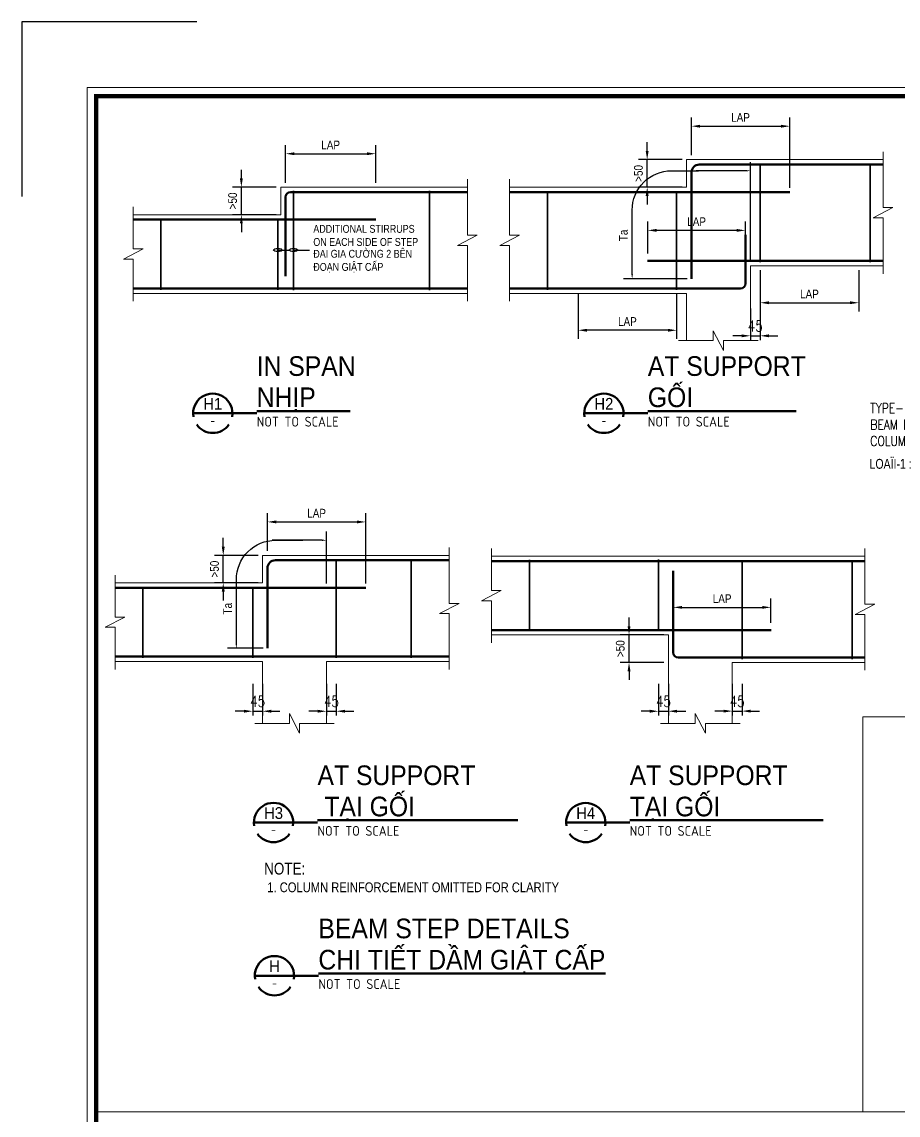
# Model space of a CAD drawing. Header units: millimetres. Extents: x -88960 to 836140, y 175458 to 320791.
# Drawn here: x 247440 to 267518, y 209812 to 234858 of the extents above; entities that cross this region are included whole.
import ezdxf
from ezdxf.enums import TextEntityAlignment as Align

# ---------------------------------------------------------------- set-up
doc = ezdxf.new("R2010")
doc.units = ezdxf.units.MM
doc.header["$LTSCALE"] = 1000
doc.layers.get('0').update_dxf_attribs({"linetype": 'CONTINUOUS'})
doc.layers.get('DEFPOINTS').update_dxf_attribs({"linetype": 'CONTINUOUS'})
for name, color, linetype, lineweight in [('Ap0102_dim', 145, 'CONTINUOUS', 25), ('Ap0104_leader', 145, 'CONTINUOUS', 25), ('Ap0202_T', 141, 'CONTINUOUS', 25), ('Ap0205_T', 253, 'CONTINUOUS', 50), ('Ap0310_PSS', 130, 'CONTINUOUS', 18), ('Ap0313_FL', 145, 'CONTINUOUS', 13), ('Ap0314_Kh', 253, 'CONTINUOUS', 15), ('Ap0401_Reinf', 1, 'CONTINUOUS', 50), ('Ap0402_Reinf.S', 6, 'CONTINUOUS', 35)]:
    doc.layers.add(name, color=color, linetype=linetype, lineweight=lineweight)
doc.styles.add('ARC8', font='simplex', dxfattribs={"width": 0.8})
doc.styles.add('romans', font='romans.shx', dxfattribs={"width": 0.8})
doc.styles.add('S-TEXT18', font='ISOCP.shx')
doc.styles.add('S-TEXT25', font='VN_VNI.shx', dxfattribs={"width": 0.85})
doc.styles.add('S-TEXT35', font='VHELVEN_0.TTF', dxfattribs={"width": 0.9})
doc.styles.add('S-TEXT50', font='VHELVEN_0.TTF', dxfattribs={"width": 0.9})
doc.styles.add('Text Chuan', font='1.shx', dxfattribs={"width": 0.8})
doc.dimstyles.new('SDIM_100_STD', dxfattribs={"dimscale": 100, "dimtxt": 2, "dimasz": 2, "dimexe": 2, "dimexo": 1, "dimgap": 1, "dimtad": 1, "dimdec": 0, "dimtxsty": 'S-TEXT25', "dimcen": 2.5, "dimdle": 2, "dimclrd": 256, "dimclre": 256, "dimclrt": 7, "dimadec": 0, "dimazin": 0, "dimtfac": 1, "dimtdec": 0, "dimtix": 1, "dimtmove": 0, "dimatfit": 3, "dimfxl": 1, "dimarcsym": 0})
doc.dimstyles.new('TL 20', dxfattribs={"dimscale": 0, "dimtxt": 250, "dimasz": 200, "dimexe": 100, "dimexo": 200, "dimgap": 100, "dimtad": 1, "dimdec": 1, "dimlfac": 0.2, "dimdsep": 46, "dimtxsty": 'romans', "dimcen": 200, "dimdle": 100, "dimclrd": 256, "dimclre": 256, "dimclrt": 1, "dimaunit": 1, "dimadec": 0, "dimazin": 0, "dimtfac": 1, "dimtdec": 1, "dimtix": 1, "dimtmove": 2, "dimatfit": 3, "dimldrblk": 'OPEN30', "dimfxl": 1, "dimtolj": 1, "dimtzin": 0, "dimarcsym": 0})

# ---------------------------------------------------------------- blocks, each defined once
blk = doc.blocks.new('*D346')
at = {"layer": 'Ap0102_dim', "lineweight": -2, "transparency": 16777216}
for p, q in [((253068, 222736), (253068, 223602)), ((255320, 221993), (255320, 223602)), ((253268, 223402), (255120, 223402))]:
    blk.add_line(p, q, dxfattribs=at)
at = {"layer": 'Ap0102_dim', "transparency": 16777216}
for points in [[(253268, 223435), (253268, 223369), (253068, 223402)], [(255120, 223435), (255120, 223369), (255320, 223402)]]:
    blk.add_solid(points, dxfattribs=at)
at = {"layer": 'DEFPOINTS', "color": 0, "transparency": 16777216}
for p in [(255320, 223402), (253068, 222636), (255320, 221893)]:
    blk.add_point(p, dxfattribs=at)
at = {"layer": 'Ap0102_dim', "color": 7, "transparency": 16777216, "insert": (254194, 223602), "char_height": 200, "attachment_point": 5, "style": 'S-TEXT25'}
blk.add_mtext('LAP', dxfattribs=at)
blk = doc.blocks.new('*D347')
at = {"layer": 'Ap0102_dim', "lineweight": -2, "transparency": 16777216}
for p, q in [((253483, 231171), (253483, 232037)), ((255548, 231171), (255548, 232037)), ((253683, 231837), (255348, 231837))]:
    blk.add_line(p, q, dxfattribs=at)
at = {"layer": 'Ap0102_dim', "transparency": 16777216}
for points in [[(253683, 231870), (253683, 231804), (253483, 231837)], [(255348, 231870), (255348, 231804), (255548, 231837)]]:
    blk.add_solid(points, dxfattribs=at)
at = {"layer": 'DEFPOINTS', "color": 0, "transparency": 16777216}
for p in [(255548, 231837), (253483, 231071), (255548, 231071)]:
    blk.add_point(p, dxfattribs=at)
at = {"layer": 'Ap0102_dim', "color": 7, "transparency": 16777216, "insert": (254516, 232037), "char_height": 200, "attachment_point": 5, "style": 'S-TEXT25'}
blk.add_mtext('LAP', dxfattribs=at)
blk = doc.blocks.new('*D348')
at = {"layer": 'Ap0102_dim', "lineweight": -2, "transparency": 16777216}
for p, q in [((260188, 228623), (260188, 227593)), ((262443, 228623), (262443, 227593)), ((262243, 227793), (260388, 227793))]:
    blk.add_line(p, q, dxfattribs=at)
at = {"layer": 'Ap0102_dim', "transparency": 16777216}
for points in [[(260388, 227826), (260388, 227759), (260188, 227793)], [(262243, 227826), (262243, 227759), (262443, 227793)]]:
    blk.add_solid(points, dxfattribs=at)
at = {"layer": 'DEFPOINTS', "color": 0, "transparency": 16777216}
for p in [(260188, 228723), (262443, 228723), (260188, 227793)]:
    blk.add_point(p, dxfattribs=at)
at = {"layer": 'Ap0102_dim', "color": 7, "transparency": 16777216, "insert": (261315, 227993), "char_height": 200, "attachment_point": 5, "style": 'S-TEXT25'}
blk.add_mtext('LAP', dxfattribs=at)
blk = doc.blocks.new('*D349')
at = {"layer": 'Ap0102_dim', "lineweight": -2, "transparency": 16777216}
for p, q in [((261782, 229548), (261782, 230281)), ((264020, 229589), (264020, 230281)), ((263820, 230081), (261982, 230081))]:
    blk.add_line(p, q, dxfattribs=at)
at = {"layer": 'Ap0102_dim', "transparency": 16777216}
for points in [[(261982, 230114), (261982, 230048), (261782, 230081)], [(263820, 230114), (263820, 230048), (264020, 230081)]]:
    blk.add_solid(points, dxfattribs=at)
at = {"layer": 'DEFPOINTS', "color": 0, "transparency": 16777216}
for p in [(261782, 230081), (261782, 229448), (264020, 229489)]:
    blk.add_point(p, dxfattribs=at)
at = {"layer": 'Ap0102_dim', "color": 7, "transparency": 16777216, "insert": (262901, 230281), "char_height": 200, "attachment_point": 5, "style": 'S-TEXT25'}
blk.add_mtext('LAP', dxfattribs=at)
blk = doc.blocks.new('*D350')
at = {"layer": 'Ap0102_dim', "lineweight": -2, "transparency": 16777216}
for p, q in [((262781, 231802), (262781, 232668)), ((262981, 232468), (264833, 232468)), ((265033, 231058), (265033, 232668))]:
    blk.add_line(p, q, dxfattribs=at)
at = {"layer": 'Ap0102_dim', "transparency": 16777216}
for points in [[(262981, 232501), (262981, 232434), (262781, 232468)], [(264833, 232501), (264833, 232434), (265033, 232468)]]:
    blk.add_solid(points, dxfattribs=at)
at = {"layer": 'DEFPOINTS', "color": 0, "transparency": 16777216}
for p in [(265033, 232468), (262781, 231702), (265033, 230958)]:
    blk.add_point(p, dxfattribs=at)
at = {"layer": 'Ap0102_dim', "color": 7, "transparency": 16777216, "insert": (263907, 232668), "char_height": 200, "attachment_point": 5, "style": 'S-TEXT25'}
blk.add_mtext('LAP', dxfattribs=at)
blk = doc.blocks.new('*D351')
at = {"layer": 'Ap0102_dim', "lineweight": -2, "transparency": 16777216}
for p, q in [((262368, 221092), (262368, 221645)), ((262568, 221445), (264403, 221445)), ((264603, 221092), (264603, 221645))]:
    blk.add_line(p, q, dxfattribs=at)
at = {"layer": 'Ap0102_dim', "transparency": 16777216}
for points in [[(262568, 221478), (262568, 221412), (262368, 221445)], [(264403, 221478), (264403, 221412), (264603, 221445)]]:
    blk.add_solid(points, dxfattribs=at)
at = {"layer": 'DEFPOINTS', "color": 0, "transparency": 16777216}
for p in [(264603, 221445), (262368, 220992), (264603, 220992)]:
    blk.add_point(p, dxfattribs=at)
at = {"layer": 'Ap0102_dim', "color": 7, "transparency": 16777216, "insert": (263485, 221645), "char_height": 200, "attachment_point": 5, "style": 'S-TEXT25'}
blk.add_mtext('LAP', dxfattribs=at)
blk = doc.blocks.new('*D352')
at = {"layer": 'Ap0102_dim', "lineweight": -2, "transparency": 16777216}
for p, q in [((264358, 229169), (264358, 228223)), ((266614, 229169), (266614, 228223)), ((264558, 228423), (266414, 228423))]:
    blk.add_line(p, q, dxfattribs=at)
at = {"layer": 'Ap0102_dim', "transparency": 16777216}
for points in [[(264558, 228457), (264558, 228390), (264358, 228423)], [(266414, 228457), (266414, 228390), (266614, 228423)]]:
    blk.add_solid(points, dxfattribs=at)
at = {"layer": 'DEFPOINTS', "color": 0, "transparency": 16777216}
for p in [(264358, 229269), (266614, 229269), (266614, 228423)]:
    blk.add_point(p, dxfattribs=at)
at = {"layer": 'Ap0102_dim', "color": 7, "transparency": 16777216, "insert": (265486, 228623), "char_height": 200, "attachment_point": 5, "style": 'S-TEXT25'}
blk.add_mtext('LAP', dxfattribs=at)
blk = doc.blocks.new('*D353')
at = {"layer": 'Ap0102_dim', "lineweight": -2, "transparency": 16777216}
for p, q in [((252470, 231271), (252470, 231471)), ((253271, 231071), (252270, 231071)), ((252470, 230440), (252470, 231071)), ((253271, 230440), (252270, 230440)), ((252470, 230240), (252470, 230040))]:
    blk.add_line(p, q, dxfattribs=at)
at = {"layer": 'Ap0102_dim', "transparency": 16777216}
for points in [[(252437, 231271), (252503, 231271), (252470, 231071)], [(252437, 230240), (252503, 230240), (252470, 230440)]]:
    blk.add_solid(points, dxfattribs=at)
at = {"layer": 'DEFPOINTS', "color": 0, "transparency": 16777216}
for p in [(252470, 231071), (253371, 231071, -450), (253371, 230440, -450)]:
    blk.add_point(p, dxfattribs=at)
at = {"layer": 'Ap0102_dim', "color": 7, "transparency": 16777216, "insert": (252270, 230756), "char_height": 200, "attachment_point": 5, "rotation": 90, "style": 'S-TEXT25'}
blk.add_mtext('>50', dxfattribs=at)
blk = doc.blocks.new('*D354')
at = {"layer": 'Ap0102_dim', "lineweight": -2, "transparency": 16777216}
for p, q in [((252055, 222836), (252055, 223036)), ((252855, 222636), (251855, 222636)), ((252055, 222005), (252055, 222636)), ((252855, 222005), (251855, 222005)), ((252055, 221805), (252055, 221605))]:
    blk.add_line(p, q, dxfattribs=at)
at = {"layer": 'Ap0102_dim', "transparency": 16777216}
for points in [[(252021, 222836), (252088, 222836), (252055, 222636)], [(252021, 221805), (252088, 221805), (252055, 222005)]]:
    blk.add_solid(points, dxfattribs=at)
at = {"layer": 'DEFPOINTS', "color": 0, "transparency": 16777216}
for p in [(252055, 222636), (252955, 222636, -450), (252955, 222005, -450)]:
    blk.add_point(p, dxfattribs=at)
at = {"layer": 'Ap0102_dim', "color": 7, "transparency": 16777216, "insert": (251855, 222321), "char_height": 200, "attachment_point": 5, "rotation": 90, "style": 'S-TEXT25'}
blk.add_mtext('>50', dxfattribs=at)
blk = doc.blocks.new('*D355')
at = {"layer": 'Ap0102_dim', "lineweight": -2, "transparency": 16777216}
for p, q in [((261352, 221013), (261352, 221213)), ((262153, 220813), (261152, 220813)), ((261352, 220183), (261352, 220813)), ((262153, 220183), (261152, 220183)), ((261352, 219983), (261352, 219783))]:
    blk.add_line(p, q, dxfattribs=at)
at = {"layer": 'Ap0102_dim', "transparency": 16777216}
for points in [[(261319, 221013), (261386, 221013), (261352, 220813)], [(261319, 219983), (261386, 219983), (261352, 220183)]]:
    blk.add_solid(points, dxfattribs=at)
at = {"layer": 'DEFPOINTS', "color": 0, "transparency": 16777216}
for p in [(261352, 220813), (262253, 220813, -450), (262253, 220183, -450)]:
    blk.add_point(p, dxfattribs=at)
at = {"layer": 'Ap0102_dim', "color": 7, "transparency": 16777216, "insert": (261152, 220498), "char_height": 200, "attachment_point": 5, "rotation": 90, "style": 'S-TEXT25'}
blk.add_mtext('>50', dxfattribs=at)
blk = doc.blocks.new('S033')
at = {"color": 0}
blk.add_ellipse((0, 0), major_axis=(-1, 0), ratio=0.375, dxfattribs=at)
blk = doc.blocks.new('*D317')
at = {"layer": 'Ap0102_dim', "lineweight": -2, "transparency": 16777216}
for p, q in [((252355, 220607), (252355, 221637)), ((252968, 220507), (252155, 220507))]:
    blk.add_line(p, q, dxfattribs=at)
at = {"layer": 'Ap0102_dim', "transparency": 16777216}
blk.add_solid([(252338, 220607), (252372, 220607), (252355, 220507)], dxfattribs=at)
at = {"layer": 'DEFPOINTS', "color": 0, "transparency": 16777216}
for p in [(252355, 222323), (252355, 222323), (253068, 220507)]:
    blk.add_point(p, dxfattribs=at)
at = {"layer": 'Ap0102_dim', "color": 7, "transparency": 16777216, "insert": (252155, 221415), "char_height": 200, "attachment_point": 5, "rotation": 90, "style": 'S-TEXT25'}
blk.add_mtext('Ta', dxfattribs=at)
blk = doc.blocks.new('*D318')
at = {"layer": 'Ap0102_dim', "lineweight": -2, "transparency": 16777216}
for p, q in [((254419, 221993), (254419, 223182)), ((254319, 222982), (253176, 222982))]:
    blk.add_line(p, q, dxfattribs=at)
at = {"layer": 'Ap0102_dim', "transparency": 16777216}
blk.add_solid([(254319, 222999), (254319, 222966), (254419, 222982)], dxfattribs=at)
at = {"layer": 'DEFPOINTS', "color": 0, "transparency": 16777216}
for p in [(253476, 222982), (253476, 222982), (254419, 221893, 450)]:
    blk.add_point(p, dxfattribs=at)
blk = doc.blocks.new('*D319')
at = {"layer": 'Ap0102_dim', "lineweight": -2, "transparency": 16777216}
for p, q in [((261424, 229072), (261424, 230187)), ((262681, 228972), (261224, 228972))]:
    blk.add_line(p, q, dxfattribs=at)
at = {"layer": 'Ap0102_dim', "transparency": 16777216}
blk.add_solid([(261407, 229072), (261441, 229072), (261424, 228972)], dxfattribs=at)
at = {"layer": 'DEFPOINTS', "color": 0, "transparency": 16777216}
for p in [(261424, 230958), (261424, 230958), (262781, 228972)]:
    blk.add_point(p, dxfattribs=at)
at = {"layer": 'Ap0102_dim', "color": 7, "transparency": 16777216, "insert": (261224, 229965), "char_height": 200, "attachment_point": 5, "rotation": 90, "style": 'S-TEXT25'}
blk.add_mtext('Ta', dxfattribs=at)
blk = doc.blocks.new('*D320')
at = {"layer": 'Ap0102_dim', "lineweight": -2, "transparency": 16777216}
for p, q in [((264032, 231447), (262889, 231447)), ((264132, 229369), (264132, 231647))]:
    blk.add_line(p, q, dxfattribs=at)
at = {"layer": 'Ap0102_dim', "transparency": 16777216}
blk.add_solid([(264032, 231464), (264032, 231430), (264132, 231447)], dxfattribs=at)
at = {"layer": 'DEFPOINTS', "color": 0, "transparency": 16777216}
for p in [(263189, 231447), (263189, 231447), (264132, 229269, 450)]:
    blk.add_point(p, dxfattribs=at)
blk = doc.blocks.new('*U40')
at = {"color": 0}
blk.add_line((-5, 0), (11.18, 0), dxfattribs=at)
for start_param, end_param in [(6.107277, 9.600681), (10.037379, 11.953764)]:
    blk.add_ellipse((0, 0), major_axis=(5, 0), ratio=1, start_param=start_param, end_param=end_param, dxfattribs=at)
at = {"layer": 'Ap0202_T', "style": 'S-TEXT35', "width": 0.9}
blk.add_attdef('TAG_AN', text='', height=3, dxfattribs=at).set_placement((0, 0), align=Align.BOTTOM_CENTER)
at = {"layer": 'Ap0202_T', "style": 'S-TEXT18'}
blk.add_attdef('C/REF', text='', height=2, dxfattribs=at).set_placement((0, -0.88), align=Align.TOP_CENTER)
blk.add_attdef('SSCALE', text='', height=2.5, dxfattribs=at).set_placement((11.18, -0.88), align=Align.TOP_LEFT)
at = {"layer": 'Ap0205_T', "style": 'S-TEXT50', "width": 0.9}
for tag, p in [('TITLE_ABOVE', (11.18, 9.51)), ('TITLE_BELOW', (11.18, 1.57))]:
    blk.add_attdef(tag, p, '', height=5, dxfattribs=at)
blk = doc.blocks.new('*D321')
at = {"layer": 'Ap0102_dim', "lineweight": -2, "transparency": 16777216}
for p, q in [((261768, 231902), (261768, 232102)), ((262569, 231702), (261568, 231702)), ((261768, 231071), (261768, 231702)), ((262569, 231071), (261568, 231071)), ((261768, 230871), (261768, 230671))]:
    blk.add_line(p, q, dxfattribs=at)
at = {"layer": 'Ap0102_dim', "transparency": 16777216}
for points in [[(261734, 231902), (261801, 231902), (261768, 231702)], [(261734, 230871), (261801, 230871), (261768, 231071)]]:
    blk.add_solid(points, dxfattribs=at)
at = {"layer": 'DEFPOINTS', "color": 0, "transparency": 16777216}
for p in [(261768, 231702), (262669, 231702, -450), (262669, 231071, -450)]:
    blk.add_point(p, dxfattribs=at)
at = {"layer": 'Ap0102_dim', "color": 7, "transparency": 16777216, "insert": (261568, 231386), "char_height": 200, "attachment_point": 5, "rotation": 90, "style": 'S-TEXT25'}
blk.add_mtext('>50', dxfattribs=at)
blk = doc.blocks.new('*D324')
at = {"layer": 'Ap0102_dim', "lineweight": -2, "transparency": 16777216}
for p, q in [((264132, 228291), (264132, 227566)), ((264358, 228291), (264358, 227566)), ((263932, 227666), (263732, 227666)), ((264132, 227666), (264358, 227666)), ((264558, 227666), (264758, 227666))]:
    blk.add_line(p, q, dxfattribs=at)
at = {"layer": 'Ap0102_dim', "transparency": 16777216}
for points in [[(263932, 227699), (263932, 227632), (264132, 227666)], [(264558, 227699), (264558, 227632), (264358, 227666)]]:
    blk.add_solid(points, dxfattribs=at)
at = {"layer": 'DEFPOINTS', "color": 0, "transparency": 16777216}
for p in [(264132, 228491), (264358, 228491), (264358, 227666)]:
    blk.add_point(p, dxfattribs=at)
at = {"layer": 'Ap0102_dim', "color": 1, "transparency": 16777216, "insert": (264245, 227891), "char_height": 250, "attachment_point": 5, "style": 'romans'}
blk.add_mtext('\\A1;45', dxfattribs=at)
blk = doc.blocks.new('_Open30')
at = {"color": 0, "linetype": 'ByBlock', "lineweight": -2}
for p, q in [((-1, 0.27), (0, 0)), ((0, 0), (-1, -0.27)), ((0, 0), (-1, 0))]:
    blk.add_line(p, q, dxfattribs=at)
blk = doc.blocks.new('*D326')
at = {"layer": 'Ap0102_dim', "lineweight": -2, "transparency": 16777216}
for p, q in [((254419, 219691), (254419, 218965)), ((254645, 219691), (254645, 218965)), ((254219, 219065), (254019, 219065)), ((254419, 219065), (254645, 219065)), ((254845, 219065), (255045, 219065))]:
    blk.add_line(p, q, dxfattribs=at)
at = {"layer": 'Ap0102_dim', "transparency": 16777216}
for points in [[(254219, 219099), (254219, 219032), (254419, 219065)], [(254845, 219099), (254845, 219032), (254645, 219065)]]:
    blk.add_solid(points, dxfattribs=at)
at = {"layer": 'DEFPOINTS', "color": 0, "transparency": 16777216}
for p in [(254419, 219891), (254645, 219891), (254645, 219065)]:
    blk.add_point(p, dxfattribs=at)
at = {"layer": 'Ap0102_dim', "color": 1, "transparency": 16777216, "insert": (254532, 219290), "char_height": 250, "attachment_point": 5, "style": 'romans'}
blk.add_mtext('\\A1;45', dxfattribs=at)
blk = doc.blocks.new('*D327')
at = {"layer": 'Ap0102_dim', "lineweight": -2, "transparency": 16777216}
for p, q in [((263717, 219693), (263717, 218968)), ((263942, 219693), (263942, 218968)), ((263517, 219068), (263317, 219068)), ((263717, 219068), (263942, 219068)), ((264142, 219068), (264342, 219068))]:
    blk.add_line(p, q, dxfattribs=at)
at = {"layer": 'Ap0102_dim', "transparency": 16777216}
for points in [[(263517, 219101), (263517, 219034), (263717, 219068)], [(264142, 219101), (264142, 219034), (263942, 219068)]]:
    blk.add_solid(points, dxfattribs=at)
at = {"layer": 'DEFPOINTS', "color": 0, "transparency": 16777216}
for p in [(263717, 219893), (263942, 219893), (263942, 219068)]:
    blk.add_point(p, dxfattribs=at)
at = {"layer": 'Ap0102_dim', "color": 1, "transparency": 16777216, "insert": (263830, 219293), "char_height": 250, "attachment_point": 5, "style": 'romans'}
blk.add_mtext('\\A1;45', dxfattribs=at)
blk = doc.blocks.new('*D328')
at = {"layer": 'Ap0102_dim', "lineweight": -2, "transparency": 16777216}
for p, q in [((252730, 219691), (252730, 218965)), ((252955, 219691), (252955, 218965)), ((252530, 219065), (252330, 219065)), ((252730, 219065), (252955, 219065)), ((253155, 219065), (253355, 219065))]:
    blk.add_line(p, q, dxfattribs=at)
at = {"layer": 'Ap0102_dim', "transparency": 16777216}
for points in [[(252530, 219099), (252530, 219032), (252730, 219065)], [(253155, 219099), (253155, 219032), (252955, 219065)]]:
    blk.add_solid(points, dxfattribs=at)
at = {"layer": 'DEFPOINTS', "color": 0, "transparency": 16777216}
for p in [(252730, 219891), (252955, 219891), (252955, 219065)]:
    blk.add_point(p, dxfattribs=at)
at = {"layer": 'Ap0102_dim', "color": 1, "transparency": 16777216, "insert": (252843, 219290), "char_height": 250, "attachment_point": 5, "style": 'romans'}
blk.add_mtext('\\A1;45', dxfattribs=at)
blk = doc.blocks.new('*D329')
at = {"layer": 'Ap0102_dim', "lineweight": -2, "transparency": 16777216}
for p, q in [((262028, 219691), (262028, 218965)), ((262253, 219691), (262253, 218965)), ((261828, 219065), (261628, 219065)), ((262028, 219065), (262253, 219065)), ((262453, 219065), (262653, 219065))]:
    blk.add_line(p, q, dxfattribs=at)
at = {"layer": 'Ap0102_dim', "transparency": 16777216}
for points in [[(261828, 219099), (261828, 219032), (262028, 219065)], [(262453, 219099), (262453, 219032), (262253, 219065)]]:
    blk.add_solid(points, dxfattribs=at)
at = {"layer": 'DEFPOINTS', "color": 0, "transparency": 16777216}
for p in [(262028, 219891), (262253, 219891), (262253, 219065)]:
    blk.add_point(p, dxfattribs=at)
at = {"layer": 'Ap0102_dim', "color": 1, "transparency": 16777216, "insert": (262141, 219290), "char_height": 250, "attachment_point": 5, "style": 'romans'}
blk.add_mtext('\\A1;45', dxfattribs=at)
blk = doc.blocks.new('LLLLLL')
at = {"layer": 'Ap0202_T', "style": 'Text Chuan', "width": 0.8}
for s, p in [('LOAÏI-1 :', (-18, -1664, 500)), ('Ta ÑAÏT ÑUÛ CHIEÀU DAØI NEO TRONG', (1605, -1664, 500)), ('PHAÏM VI CHIEÀU CAO DAÀM,', (1605, -2172, 500)), ('CAÏNH COÄT', (1605, -2667, 500))]:
    blk.add_text(s, height=250, dxfattribs=at).set_placement(p)
at = {"layer": 'Ap0202_T', "insert": (0, 0), "char_height": 250, "width": 5828.57, "attachment_point": 1, "style": 'ARC8'}
blk.add_mtext('TYPE-1 : Ta TO BE ACHEIVED WITHIN BEAM DEPTH WITH L-BAR (EDGE COLUMN)', dxfattribs=at)
blk = doc.blocks.new('CHG_XX_Khung ten')
blk.add_lwpolyline([(15, 579), (826, 579), (826, 15), (15, 15)], close=True)
at = {"color": 4, "linetype": 'Continuous', "const_width": 1}
blk.add_lwpolyline([(17, 577), (824, 577), (824, 17), (17, 17)], close=True, dxfattribs=at)
at = {"layer": 'DEFPOINTS', "color": 1, "ltscale": 2}
blk.add_lwpolyline([(40.06, 594), (0, 594), (0, 554)], dxfattribs=at)

msp = doc.modelspace()

# ---------------------------------------------------------------- linework, layer by layer
at = {"layer": 'Ap0104_leader'}
for points in [[(261423.96369, 230027.62553), (261423.96369, 230546.12615, -0.4142135624), (262324.86369, 231447.02615), (262944.97515, 231447.02615)], [(252354.92248, 221562.84304), (252354.92248, 222081.34366, -0.4142135624), (253255.82248, 222982.24366), (253875.93394, 222982.24366)]]:
    msp.add_lwpolyline(points, format="xyb", dxfattribs=at)
at = {"layer": 'Ap0310_PSS'}
for p, q in [((262668.51901, 231701.52267), (262668.51901, 231070.89267)), ((262668.51901, 231701.52267), (267173.01901, 231701.52267)), ((253370.74613, 231070.89267, -450.44931), (257650.02113, 231070.89267, -450.44931)), ((253370.74613, 231070.89267, -450.44931), (253370.74613, 230440.26267, -450.44931)), ((258614.46901, 231070.89267), (262668.51901, 231070.89267)), ((249992.37113, 230440.26267, -450.44931), (253370.74613, 230440.26267, -450.44931)), ((264132.48151, 229269.09267), (267173.01901, 229269.09267)), ((264132.48151, 229269.09267), (264132.48151, 227555.90503)), ((249992.37113, 228638.46267, -450.44931), (257650.02113, 228638.46267, -450.44931)), ((258614.46901, 228638.46267), (262668.51901, 228638.46267)), ((262668.51901, 228638.46267), (262668.51901, 227555.90503)), ((252955.43123, 222636.02494), (257234.70623, 222636.02494)), ((252955.43123, 222636.02494), (252955.43123, 222005.39494)), ((266757.70411, 222615.16345), (258199.15411, 222615.16345)), ((249577.05623, 222005.39494, -450.44931), (252955.43123, 222005.39494)), ((262253.20411, 220813.36345), (258199.15411, 220813.36345)), ((262253.20411, 220813.36345), (262253.20411, 218785.87851)), ((249577.05623, 220203.59494, -450.44931), (252955.43123, 220203.59494)), ((252955.43123, 220203.59494), (252955.43123, 218785.87851)), ((254419.39373, 220203.59494), (257234.70623, 220203.59494)), ((254419.39373, 220203.59494), (254419.39373, 218785.87851)), ((266757.70411, 220182.73345), (263717.16661, 220182.73345)), ((263717.16661, 220182.73345), (263717.16661, 218785.87851))]:
    msp.add_line(p, q, dxfattribs=at)
for points in [[(257234.70623, 220023.41494), (257234.70623, 221302.69294), (257009.48123, 221302.69294), (257459.93123, 221536.92694), (257234.70623, 221536.92694), (257234.70623, 222816.20494)], [(258199.15411, 220633.18345), (258199.15411, 221597.14645), (257973.92911, 221597.14645), (258424.37911, 221831.38045), (258199.15411, 221831.38045), (258199.15411, 222795.34345)], [(266757.70411, 220002.55345), (266757.70411, 221281.83145), (266532.47911, 221281.83145), (266982.92911, 221516.06545), (266757.70411, 221516.06545), (266757.70411, 222795.34345)]]:
    msp.add_lwpolyline(points, dxfattribs=at)
at = {"layer": 'Ap0310_PSS', "elevation": -450.44931}
msp.add_lwpolyline([(249577.05623, 220023.41494), (249577.05623, 220987.37794), (249351.83123, 220987.37794), (249802.28123, 221221.61194), (249577.05623, 221221.61194), (249577.05623, 222185.57494)], dxfattribs=at)
at = {"layer": 'Ap0313_FL'}
for points in [[(267173.01901, 229088.91267), (267173.01901, 230368.19067), (266947.79401, 230368.19067), (267398.24401, 230602.42467), (267173.01901, 230602.42467), (267173.01901, 231881.70267)], [(258614.46901, 228458.28267), (258614.46901, 229737.56067), (258389.24401, 229737.56067), (258839.69401, 229971.79467), (258614.46901, 229971.79467), (258614.46901, 231251.07267)], [(262488.33901, 227555.90503), (263283.38326, 227555.90503), (263283.38326, 227781.13003), (263517.61726, 227330.68003), (263517.61726, 227555.90503), (264312.66151, 227555.90503)], [(252775.25123, 218785.87851), (253570.29548, 218785.87851), (253570.29548, 219011.10351), (253804.52948, 218560.65351), (253804.52948, 218785.87851), (254599.57373, 218785.87851)], [(262073.02411, 218785.87851), (262868.06836, 218785.87851), (262868.06836, 219011.10351), (263102.30236, 218560.65351), (263102.30236, 218785.87851), (263897.34661, 218785.87851)]]:
    msp.add_lwpolyline(points, dxfattribs=at)
at = {"layer": 'Ap0313_FL', "elevation": -450.44931}
for points in [[(257650.02113, 228458.28267), (257650.02113, 229737.56067), (257424.79613, 229737.56067), (257875.24613, 229971.79467), (257650.02113, 229971.79467), (257650.02113, 231251.07267)], [(249992.37113, 228458.28267), (249992.37113, 229422.24567), (249767.14613, 229422.24567), (250217.59613, 229656.47967), (249992.37113, 229656.47967), (249992.37113, 230620.44267)]]:
    msp.add_lwpolyline(points, dxfattribs=at)
at = {"layer": 'Ap0314_Kh'}
for points in [[(288028.72141, 233157.86132), (249140.48432, 233157.86132), (249140.48432, 209891.21823), (288028.72141, 209891.21823)], [(249140.4843, 177157.91737), (276504.78429, 177157.91733), (276504.78429, 209891.21823), (249140.48432, 209891.21823)]]:
    msp.add_lwpolyline(points, close=True, dxfattribs=at)
msp.add_lwpolyline([(288028.72141, 218939.02959), (266710.22384, 218939.02959), (266710.22384, 209891.21823)], dxfattribs=at)
at = {"layer": 'Ap0401_Reinf'}
for p, q in [((262961.31151, 231588.91017), (267173.01901, 231588.91017)), ((262781.13151, 231408.73017), (262781.13151, 228972.01691)), ((253595.97113, 230958.28017, -450.44931), (257650.02113, 230958.28017, -450.44931)), ((258614.46901, 230958.28017), (265033.38151, 230958.28017)), ((253483.35863, 230845.66767, -450.44931), (253483.35863, 229028.46365, -450.44931)), ((249992.37113, 230327.65017, -450.44931), (255548.49956, 230327.65017, -450.44931)), ((264019.86901, 229979.67356), (264019.86901, 228863.68767)), ((261774.57286, 229381.70517), (266609.95651, 229381.70517)), ((264319.06452, 229381.70517), (267173.01901, 229381.70517)), ((253184.16312, 228751.07517, -450.44931), (249992.37113, 228751.07517, -450.44931)), ((253145.52113, 228751.07517, -450.44931), (257650.02113, 228751.07517, -450.44931)), ((262481.936, 228751.07517), (258614.46901, 228751.07517)), ((263907.25651, 228751.07517), (260183.31848, 228751.07517)), ((253248.22373, 222523.41244), (257234.70623, 222523.41244)), ((266757.70411, 222502.55095), (258199.15411, 222502.55095)), ((253068.04373, 222343.23244), (253068.04373, 220507.23442)), ((262365.81661, 222278.40382), (262365.81661, 220407.95845)), ((249577.05623, 221892.78244, -450.44931), (255320.29373, 221892.78244)), ((262066.6211, 220925.97595), (258199.15411, 220925.97595)), ((264611.11277, 220925.97595), (259775.72911, 220925.97595)), ((252768.84822, 220316.20744), (249577.05623, 220316.20744, -450.44931)), ((250478.71083, 220316.20744, -5.34695), (256897.62333, 220316.20744, -5.34695)), ((254605.97673, 220316.20744), (257234.70623, 220316.20744)), ((262478.42911, 220295.34595), (266202.36714, 220295.34595)), ((263903.74962, 220295.34595), (266757.70411, 220295.34595))]:
    msp.add_line(p, q, dxfattribs=at)
for centre, radius, start, end in [((262961.31151, 231408.73017), 180.18, 90, 180), ((253595.97113, 230845.66767, -450.44931), 112.6125, 90, 180), ((263907.25651, 228863.68767), 112.6125, 270, 0), ((253248.22373, 222343.23244), 180.18, 90, 180), ((262478.42911, 220407.95845), 112.6125, 180, 270)]:
    msp.add_arc(centre, radius, start, end, dxfattribs=at)
at = {"layer": 'Ap0402_Reinf.S'}
for p, q in [((264357.70651, 231611.59424), (264357.70651, 229353.32612)), ((266876.48588, 231611.59424), (266876.48588, 229353.32612)), ((253663.53863, 230987.77568, -450.44931), (253663.53863, 228711.6975, -450.44931)), ((256779.19519, 230987.77568, -450.44931), (256779.19519, 228711.6975, -450.44931)), ((259485.60586, 230980.46149), (259485.60586, 228716.45273)), ((262443.29401, 230980.46149), (262443.29401, 228716.45273)), ((250623.89731, 230349.83149, -450.44931), (250623.89731, 228722.69612, -450.44931)), ((253308.37644, 230349.83149, -450.44931), (253308.37644, 228722.69612, -450.44931)), ((254644.61873, 222546.0965), (254644.61873, 220287.82838)), ((256363.88029, 222546.0965, -450.44931), (256363.88029, 220287.82838, -450.44931)), ((259070.29096, 222530.14442), (259070.29096, 220897.5969)), ((262027.97911, 222538.99667), (262027.97911, 220897.5969)), ((263942.39161, 222524.73227), (263942.39161, 220260.72352)), ((266461.17098, 222524.73227), (266461.17098, 220260.72352)), ((250208.58241, 221914.96375, -450.44931), (250208.58241, 220287.82838, -450.44931)), ((252730.20623, 221914.96375), (252730.20623, 220287.82838))]:
    msp.add_line(p, q, dxfattribs=at)

# ---------------------------------------------------------------- block references
at = {"layer": 'Ap0205_T', "xscale": 90.09, "yscale": 90.09, "zscale": 90.09}
for p, values in [((251814.58229, 225890.60557), {'TITLE_ABOVE': 'IN SPAN', 'TITLE_BELOW': '%%UNHÒP     ', 'SSCALE': 'NOT TO SCALE', 'C/REF': '-', 'TAG_AN': 'H1'}), ((260775.50004, 225890.60557), {'TITLE_ABOVE': 'AT SUPPORT', 'TITLE_BELOW': '%%UGOÁI               ', 'SSCALE': 'NOT TO SCALE', 'C/REF': '-', 'TAG_AN': 'H2'}), ((253206.92324, 216516.07515), {'TITLE_ABOVE': 'AT SUPPORT', 'TITLE_BELOW': '%%U TAÏI GOÁI               ', 'SSCALE': 'NOT TO SCALE', 'C/REF': '-', 'TAG_AN': 'H3'}), ((260360.18514, 216515.6247), {'TITLE_ABOVE': 'AT SUPPORT', 'TITLE_BELOW': '%%UTAÏI GOÁI               ', 'SSCALE': 'NOT TO SCALE', 'C/REF': '-', 'TAG_AN': 'H4'}), ((253227.6329, 213006.90663), {'TITLE_ABOVE': 'BEAM STEP DETAILS', 'TITLE_BELOW': '%%UCHI TIEÁT DAÀM GIAÄT CAÁP', 'SSCALE': 'NOT TO SCALE', 'C/REF': '-', 'TAG_AN': 'H'})]:
    msp.add_blockref('*U40', p, dxfattribs=at).add_auto_attribs(values)
at = {"layer": 'Ap0310_PSS', "xscale": 0.9009, "yscale": 0.9009, "zscale": 0.9009}
msp.add_blockref('LLLLLL', (266880.08061, 226119.28142, -450.44931), dxfattribs=at)

# ---------------------------------------------------------------- texts
at = {"layer": 'Ap0202_T', "attachment_point": 1, "style": 'S-TEXT25'}
for s, insert, char_height in [('ADDITIONAL STIRRUPS\\PON EACH SIDE OF STEP', (254118.56198, 230206.16284, -450.44931), 180.18), ('ÑAI GIA CÖÔØNG 2 BEÂN \\PÑOAÏN GIAÄT CAÁP', (254118.56198, 229634.99224, -450.44931), 180.18), ('{\\C3;NOTE:}\\P{\\H0.8333x; 1. COLUMN REINFORCEMENT OMITTED FOR CLARITY}', (252992.66987, 215594.46284), 270.27)]:
    msp.add_mtext(s, dxfattribs=dict(at, insert=insert, char_height=char_height))

# ---------------------------------------------------------------- dimensions: what is measured, and where the dimension line sits
at = {"layer": 'Ap0102_dim'}
for base, p1, p2, picture, middle in [((265033.38151, 232467.58878), (262781.13151, 231701.52267), (265033.38151, 230958.28017), '*D350', (263907.25651, 232667.58878)), ((255548.49956, 231836.95878, -450.44931), (253483.35863, 231070.89267, -450.44931), (255548.49956, 231070.89267, -450.44931), '*D347', (254515.92909, 232036.95878, -450.44931)), ((261782.44412, 230081.06173), (264019.86901, 229489.24812), (261782.44412, 229447.51132), '*D349', (262901.15656, 230281.06173)), ((266614.35983, 228423.39975), (264357.70651, 229269.09267), (266614.35983, 229269.09267), '*D352', (265486.03317, 228623.39975)), ((260187.68745, 227792.76975), (262443.29401, 228722.69612), (260187.68745, 228722.69612), '*D348', (261315.49073, 227992.76975)), ((255320.29373, 223402.09104), (253068.04373, 222636.02494), (255320.29373, 221892.78244), '*D346', (254194.16873, 223602.09104)), ((264603.24151, 221445.15251), (262367.65026, 220991.7821), (264603.24151, 220991.7821), '*D351', (263485.44588, 221645.15251))]:
    dim = msp.add_linear_dim(base=base, p1=p1, p2=p2, text='LAP', dimstyle='SDIM_100_STD', dxfattribs=at)
    dim.commit()
    dim.dimension.update_dxf_attribs({"geometry": picture, "text_midpoint": middle})
for base, p1, p2, picture, middle in [((261767.61901, 231701.52267, 450.44931), (262668.51901, 231070.89267), (262668.51901, 231701.52267), '*D321', (261567.61901, 231386.20767, 450.44931)), ((252469.84613, 231070.89267), (253370.74613, 230440.26267, -450.44931), (253370.74613, 231070.89267, -450.44931), '*D353', (252269.84613, 230755.57767)), ((252054.53123, 222636.02494, 450.44931), (252955.43123, 222005.39494), (252955.43123, 222636.02494), '*D354', (251854.53123, 222320.70994, 450.44931)), ((261352.30411, 220813.36345, 450.44931), (262253.20411, 220182.73345), (262253.20411, 220813.36345), '*D355', (261152.30411, 220498.04845, 450.44931))]:
    dim = msp.add_linear_dim(base=base, p1=p1, p2=p2, angle=90, text='>50', dimstyle='SDIM_100_STD', dxfattribs=at)
    dim.commit()
    dim.dimension.update_dxf_attribs({"geometry": picture, "text_midpoint": middle})
for base, p1, p2, picture, middle in [((263188.63332, 231447.02615, -450.44931), (264132.48151, 229269.09267), (263188.63332, 231447.02615, -450.44931), '*D320', (262988.63332, 231447.02615, -450.44931)), ((253475.54553, 222982.24366, -450.44931), (254419.39373, 221892.78244), (253475.54553, 222982.24366, -450.44931), '*D318', (253275.54553, 222982.24366, -450.44931))]:
    dim = msp.add_linear_dim(base=base, p1=p1, p2=p2, text=' ', dimstyle='SDIM_100_STD', override={"dimasz": 1, "dimse2": 1, "dimsd2": 1}, dxfattribs=at)
    dim.commit()
    dim.dimension.update_dxf_attribs({"geometry": picture, "text_midpoint": middle, "dimtype": 160})
for base, p1, p2, picture, middle in [((261423.96369, 230958.28017), (262781.13151, 228972.01691), (261423.96369, 230958.28017), '*D319', (261223.96369, 229965.14854)), ((252354.92248, 222322.9513), (253068.04373, 220507.23442), (252354.92248, 222322.9513), '*D317', (252154.92248, 221415.09286))]:
    dim = msp.add_linear_dim(base=base, p1=p1, p2=p2, angle=90, text='Ta', dimstyle='SDIM_100_STD', override={"dimasz": 1, "dimse1": 0, "dimse2": 1, "dimsd2": 1}, dxfattribs=at)
    dim.commit()
    dim.dimension.update_dxf_attribs({"geometry": picture, "text_midpoint": middle})
at = {"layer": 'Ap0102_dim', "color": 3}
for base, p1, p2, picture, middle in [((264357.70651, 227665.66729), (264132.48151, 228491.34214), (264357.70651, 228491.34214), '*D324', (264245.09401, 227890.66729)), ((252955.43123, 219065.45787), (252730.20623, 219891.13272), (252955.43123, 219891.13272), '*D328', (252842.81873, 219290.45787)), ((254644.61873, 219065.45787), (254419.39373, 219891.13272), (254644.61873, 219891.13272), '*D326', (254532.00623, 219290.45787)), ((262253.20411, 219065.45787), (262027.97911, 219891.13272), (262253.20411, 219891.13272), '*D329', (262140.59161, 219290.45787)), ((263942.39161, 219067.78588), (263717.16661, 219893.46073), (263942.39161, 219893.46073), '*D327', (263829.77911, 219292.78588))]:
    dim = msp.add_linear_dim(base=base, p1=p1, p2=p2, dimstyle='TL 20', override={"dimscale": 1}, dxfattribs=at)
    dim.commit()
    dim.dimension.update_dxf_attribs({"geometry": picture, "text_midpoint": middle})

# ---------------------------------------------------------------- leaders
at = {"layer": 'Ap0104_leader'}
for points in [[(253308.37644, 229630.93819, -450.44931), (253573.45676, 229630.93819, -450.44931)], [(253663.53863, 229630.93819, -450.44931), (254028.47198, 229630.93819, -450.44931)]]:
    msp.add_leader(points, dimstyle='SDIM_100_STD', override={"dimasz": 1, "dimgap": 1, "dimtad": 0, "dimldrblk": 'S033'}, dxfattribs=at)

# ---------------------------------------------------------------- next in the draw order: block references
at = {"layer": 'Ap0314_Kh', "xscale": 100, "yscale": 100, "zscale": 100}
msp.add_blockref('CHG_XX_Khung ten', (247440.48602, 175457.91904), dxfattribs=at)

doc.saveas('drawing.dxf')
